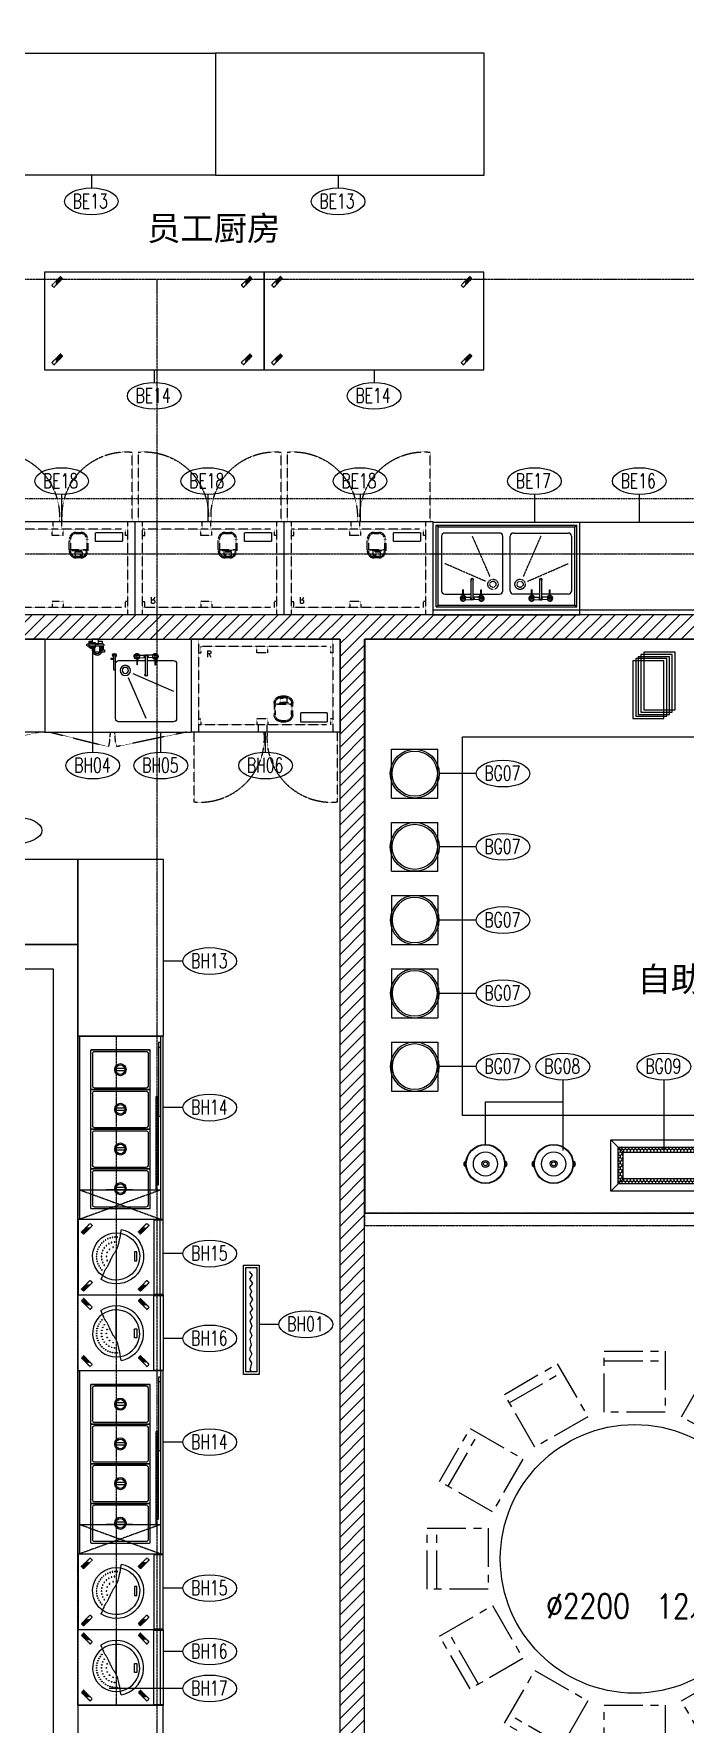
# Model space of a CAD drawing. Extents: x -12047294 to -5625356, y -1456591 to -622873.
# Drawn here: x -6025445 to -6020111, y -733309 to -719465 of the extents above; entities that cross this region are included whole.
import ezdxf

# ---------------------------------------------------------------- set-up
doc = ezdxf.new("R2010")
doc.units = 0
doc.header["$LTSCALE"] = 10
doc.header["$MEASUREMENT"] = 0
for name, pattern in [('__DASH', [0.35, 0.25, -0.1]), ('DASH', [0.35, 0.25, -0.1]), ('DOTE', [2.42, 2, -0.2, 0.02, -0.2]), ('用地红线$0$CENTER', [50.8, 31.75, -6.35, 6.35, -6.35])]:
    doc.linetypes.add(name, pattern=pattern)
for name, color, linetype in [('A-FireH', 6, 'Continuous'), ('A-Fur', 156, 'Continuous'), ('A-WALL', 2, 'Continuous'), ('A-WALLG', 6, 'Continuous'), ('CURTWALL', 4, 'Continuous'), ('DOTE', 9, 'DOTE'), ('EQUIP', 1, 'Continuous'), ('FUR-家俱-活动', 156, 'Continuous'), ('Iteam', 4, 'Continuous'), ('P-TEXT', 102, 'Continuous')]:
    doc.layers.add(name, color=color, linetype=linetype)
doc.styles.add('ARIAL', font='arial.ttf', dxfattribs={"width": 1.1})
doc.styles.add('HZ', font='tjromans.shx', dxfattribs={"width": 0.6, "bigfont": 'tjhztxt.shx'})
doc.styles.add('SHZF-注释', font='romanc.shx', dxfattribs={"width": 0.8, "bigfont": 'shzf-hz.shx'})
doc.styles.get("Standard").update_dxf_attribs({"font": 'tjromans.shx', "width": 0.75, "bigfont": 'tjhztxt.shx'})
pattern_1 = [(45, (0, 53.85), (-53.0330298, 53.0330298), [])]

# ---------------------------------------------------------------- blocks, each defined once
blk = doc.blocks.new('hdgzt')
at = {"layer": 'EQUIP', "color": 8, "linetype": 'DASH', "ltscale": 0.2}
for p, q in [((131, -43), (96, -77)), ((135, -47), (96, -86)), ((139, -51), (96, -94)), ((143, -56), (96, -103)), ((1683, -43), (1648, -77)), ((1687, -47), (1648, -86)), ((1691, -51), (1648, -94)), ((1695, -56), (1648, -103)), ((131, -678), (96, -712)), ((135, -682), (96, -720)), ((139, -686), (96, -729)), ((143, -690), (96, -737)), ((1683, -678), (1648, -712)), ((1687, -682), (1648, -720)), ((1691, -686), (1648, -729)), ((1695, -690), (1648, -737))]:
    blk.add_line(p, q, dxfattribs=at)
at = {"layer": 'EQUIP'}
blk.add_lwpolyline([(0, -800), (1800, -800), (1800, 0), (0, 0)], close=True, dxfattribs=at)
at = {"layer": 'EQUIP', "color": 8, "linetype": 'DASH', "ltscale": 0.2}
for points in [[(132, -37), (61, -108), (79, -125), (149, -54)], [(1684, -37), (1613, -108), (1631, -125), (1701, -54)], [(132, -672), (61, -742), (79, -760), (149, -689)], [(1684, -672), (1613, -742), (1631, -760), (1701, -689)]]:
    blk.add_lwpolyline(points, close=True, dxfattribs=at)
blk = doc.blocks.new('LXX08350954')
at = {"layer": 'EQUIP'}
blk.add_blockref('hdgzt', (-770, 420), dxfattribs=at)
blk = doc.blocks.new('LXX1546368')
at = {"layer": 'EQUIP', "linetype": 'ByBlock'}
for p, q in [((636, 537, 0), (-584, 537, 0)), ((-584, 537, 0), (-584, -223, 0)), ((636, 537, 0), (636, -223, 0)), ((636, -223, 0), (-584, -223, 0))]:
    blk.add_line(p, q, dxfattribs=at)
at = {"layer": 'EQUIP', "color": 8, "linetype": 'DASH', "ltscale": 0.8}
for p, q in [((-524, 537, 0), (-524, -223, 0)), ((524, 477, 0), (-524, 477, 0)), ((-524, 427, 0), (-504, 427, 0)), ((-504, 477, 0), (-504, 427, 0)), ((-45, 427, 0), (-45, 477, 0)), ((45, 427, 0), (-45, 427, 0)), ((45, 427, 0), (45, 477, 0)), ((556, 477, 0), (556, 427, 0)), ((576, 427, 0), (556, 427, 0)), ((576, 537, 0), (576, -223, 0)), ((96, 4, 0), (106, 14, 0)), ((96, 14, 0), (97, -81, 0)), ((248, 4, 0), (96, 4, 0)), ((239, 14, 0), (106, 14, 0)), ((106, -81, 0), (106, 4, 0)), ((144, 51, 0), (144, 22, 0)), ((201, 51, 0), (144, 51, 0)), ((144, 22, 0), (201, 22, 0)), ((191, 71, 0), (153, 70, 0)), ((191, 61, 0), (153, 61, 0)), ((201, 22, 0), (201, 51, 0)), ((248, 4, 0), (239, 14, 0)), ((239, -81, 0), (239, 4, 0)), ((248, -81, 0), (248, 14, 0)), ((-524, -113, 0), (-504, -113, 0)), ((-504, -113, 0), (-504, -163, 0)), ((-45, -113, 0), (-45, -163, 0)), ((45, -113, 0), (-45, -113, 0)), ((45, -113, 0), (45, -163, 0)), ((153, -129, 0), (191, -128, 0)), ((153, -138, 0), (191, -138, 0)), ((556, -113, 0), (556, -163, 0)), ((576, -113, 0), (556, -113, 0)), ((-559, -796, 0), (-559, -223, 0)), ((-45, -163, 0), (-524, -163, 0)), ((524, -163, 0), (-45, -163, 0)), ((-35, -163, 0), (-35, -223, 0)), ((35, -163, 0), (35, -223, 0)), ((611, -223, 0), (611, -796, 0))]:
    blk.add_line(p, q, dxfattribs=at)
at = {"layer": 'EQUIP', "color": 8, "linetype": 'DASH', "ltscale": 0.5, "elevation": 0}
blk.add_lwpolyline([(311, -138), (533, -138), (533, -64), (311, -64)], close=True, dxfattribs=at)
at = {"layer": 'EQUIP', "color": 8, "linetype": 'DASH', "ltscale": 0.8}
for centre, start, end in [((-510, -271, 0), 264.7043, 5.2705), ((563, -271, 0), 174.7295, 275.2957)]:
    blk.add_arc(centre, 526, start, end, dxfattribs=at)
at = {"layer": 'EQUIP', "color": 8, "linetype": 'DASH', "ltscale": 0.8, "extrusion": (0, 0, -1)}
for centre, major_axis, start_param, end_param in [((153, 14, 0), (40.2, 40.2), 3.925446, 5.496242), ((153, 14, 0), (33.5, 33.5), 3.925446, 5.496242), ((191, 14, 0), (-40.2, 40.2), 0.783853, 2.354649), ((191, 14, 0), (33.5, 33.5), -0.786943, 0.783853), ((153, -81, 0), (-40.2, 40.2), 3.925446, 5.496242), ((153, -81, 0), (-33.5, 33.5), 3.925446, 5.496242), ((191, -81, 0), (-40.2, 40.2), 2.354649, 3.925446), ((191, -81, 0), (33.5, 33.5), 0.783853, 2.354649)]:
    blk.add_ellipse(centre, major_axis=major_axis, ratio=1, start_param=start_param, end_param=end_param, dxfattribs=at)
at = {"layer": 'EQUIP', "color": 2}
blk.add_text('R', height=50, dxfattribs=at).set_placement((-460, 392, -9))
blk = doc.blocks.new('LXX15471802')
at = {"layer": 'EQUIP'}
blk.add_blockref('LXX1546368', (19, -116), dxfattribs=at)
blk = doc.blocks.new('A$C3BA8559B')
at = {"layer": 'EQUIP'}
for p, q in [((0, 0), (0, 760)), ((0, 760), (1200, 760)), ((1200, 0), (1200, 760)), ((69, 645), (69, 195)), ((544, 670), (94, 670)), ((569, 195), (569, 645)), ((631, 195), (631, 645)), ((656, 670), (1106, 670)), ((1131, 645), (1131, 195)), ((94, 170), (311, 170)), ((328, 170), (544, 170)), ((872, 170), (656, 170)), ((1106, 170), (889, 170)), ((0, 40), (1200, 40)), ((0, 0), (1200, 0))]:
    blk.add_line(p, q, dxfattribs=at)
at = {"layer": 'EQUIP', "color": 8}
for p, q in [((25, 65), (25, 735)), ((25, 735), (1175, 735)), ((40, 720), (25, 735)), ((40, 80), (40, 720)), ((40, 720), (1160, 720)), ((1160, 720), (1175, 735)), ((1160, 80), (1160, 720)), ((1175, 65), (1175, 735)), ((25, 65), (40, 80)), ((25, 65), (1175, 65)), ((40, 80), (1160, 80)), ((1175, 65), (1160, 80))]:
    blk.add_line(p, q, dxfattribs=at)
at = {"layer": 'EQUIP', "color": 8, "linetype": 'DASH', "ltscale": 0.4}
for p, q in [((319, 645), (464, 312)), ((881, 645), (736, 312)), ((427, 275), (94, 420)), ((773, 275), (1106, 420))]:
    blk.add_line(p, q, dxfattribs=at)
at = {"layer": 'EQUIP', "ltscale": 150}
for p, q in [((311, 135), (311, 287)), ((328, 135), (328, 287)), ((872, 135), (872, 287)), ((889, 135), (889, 287)), ((262, 144), (311, 146)), ((304, 135), (311, 147)), ((328, 147), (335, 135)), ((376, 144), (328, 146)), ((824, 144), (872, 146)), ((872, 147), (865, 135)), ((896, 135), (889, 147)), ((938, 144), (889, 146)), ((262, 126), (311, 124)), ((312, 122), (304, 135)), ((327, 122), (312, 122)), ((335, 135), (327, 122)), ((376, 126), (328, 124)), ((824, 126), (872, 124)), ((865, 135), (873, 122)), ((873, 122), (888, 122)), ((888, 122), (896, 135)), ((938, 126), (889, 124))]:
    blk.add_line(p, q, dxfattribs=at)
at = {"layer": 'EQUIP', "ltscale": 50}
for p, q in [((243, 151), (243, 205)), ((247, 205), (243, 205)), ((247, 199), (243, 199)), ((247, 193), (243, 193)), ((247, 187), (243, 187)), ((247, 151), (247, 205)), ((391, 205), (395, 205)), ((391, 151), (391, 205)), ((391, 199), (395, 199)), ((391, 193), (395, 193)), ((391, 187), (395, 187)), ((395, 151), (395, 205)), ((809, 205), (805, 205)), ((805, 151), (805, 205)), ((809, 199), (805, 199)), ((809, 193), (805, 193)), ((809, 187), (805, 187)), ((809, 151), (809, 205)), ((953, 151), (953, 205)), ((953, 205), (957, 205)), ((953, 199), (957, 199)), ((953, 193), (957, 193)), ((953, 187), (957, 187)), ((957, 151), (957, 205))]:
    blk.add_line(p, q, dxfattribs=at)
at = {"layer": 'EQUIP', "color": 8, "linetype": 'DASH', "ltscale": 0.4}
for centre, radius in [((489, 250), 42), ((711, 250), 42), ((489, 250), 25), ((711, 250), 25)]:
    blk.add_circle(centre, radius, dxfattribs=at)
at = {"layer": 'EQUIP', "ltscale": 50}
for centre, radius in [((245, 135), 9), ((245, 135), 8), ((393, 135), 9), ((393, 135), 8), ((807, 135), 9), ((807, 135), 8), ((955, 135), 9), ((955, 135), 8)]:
    blk.add_circle(centre, radius, dxfattribs=at)
at = {"layer": 'EQUIP'}
for centre, start, end in [((94, 645), 90, 180), ((544, 645), 0, 90), ((656, 645), 90, 180), ((1106, 645), 0, 90), ((94, 195), 180, 270), ((544, 195), 270, 0), ((656, 195), 180, 270), ((1106, 195), 270, 0)]:
    blk.add_arc(centre, 25, start, end, dxfattribs=at)
at = {"layer": 'EQUIP', "ltscale": 150}
for centre, radius, start, end in [((319, 287), 11, 320.5994, 219.4006), ((319, 287), 10, 328.2117, 211.7883), ((319, 287), 8.5, 0, 180), ((881, 287), 11, 320.5994, 219.4006), ((881, 287), 10, 328.2117, 211.7883), ((881, 287), 8.5, 0, 180), ((319, 135), 10, 148.2117, 31.7883), ((881, 135), 10, 148.2117, 31.7883), ((319, 135), 8.5, 180, 0), ((881, 135), 8.5, 180, 0)]:
    blk.add_arc(centre, radius, start, end, dxfattribs=at)
at = {"layer": 'EQUIP', "ltscale": 10}
for centre, start, end in [((245, 135), 94.7802, 338.2741), ((245, 135), 21.7259, 85.2198), ((393, 135), 201.7259, 85.2198), ((393, 135), 94.7802, 158.2741), ((807, 135), 94.7802, 338.2741), ((807, 135), 21.7259, 85.2198), ((955, 135), 201.7259, 85.2198), ((955, 135), 94.7802, 158.2741)]:
    blk.add_arc(centre, 24, start, end, dxfattribs=at)
at = {"layer": 'EQUIP', "ltscale": 50}
for centre, radius, start, end in [((245, 135), 19, 96.0423, 83.9577), ((245, 135), 16, 82.8192, 97.1808), ((393, 135), 19, 96.0423, 83.9577), ((393, 135), 16, 82.8192, 97.1808), ((807, 135), 19, 96.0423, 83.9577), ((807, 135), 16, 82.8192, 97.1808), ((955, 135), 19, 96.0423, 83.9577), ((955, 135), 16, 82.8192, 97.1808)]:
    blk.add_arc(centre, radius, start, end, dxfattribs=at)
blk = doc.blocks.new('nfc')
at = {"layer": 'EQUIP'}
for p, q in [((0, 0), (0, -620)), ((0, 0), (620, 0)), ((620, 0), (620, -620)), ((0, -620), (0, -695)), ((0, -620), (620, -620)), ((615, -670), (5, -670)), ((620, -620), (620, -695)), ((620, -695), (0, -695))]:
    blk.add_line(p, q, dxfattribs=at)
at = {"layer": 'EQUIP', "color": 8, "linetype": 'DASH', "ltscale": 0.2}
for p, q in [((103, -32), (69, -66)), ((107, -36), (69, -75)), ((112, -41), (69, -83)), ((116, -45), (69, -92)), ((571, -32), (537, -66)), ((575, -36), (537, -75)), ((579, -41), (537, -83)), ((584, -45), (537, -92)), ((103, -498), (69, -532)), ((107, -502), (69, -540)), ((112, -506), (69, -549)), ((116, -510), (69, -557)), ((571, -498), (537, -532)), ((575, -502), (537, -540)), ((579, -506), (537, -549)), ((584, -510), (537, -557))]:
    blk.add_line(p, q, dxfattribs=at)
at = {"layer": 'EQUIP', "color": 8}
for p, q in [((251, -311), (530, -311)), ((256, -309), (530, -309)), ((280, -309), (280, -311)), ((305, -309), (305, -311)), ((330, -309), (330, -311)), ((355, -309), (355, -311)), ((380, -309), (380, -311)), ((405, -309), (405, -311)), ((430, -309), (430, -311)), ((455, -309), (455, -311)), ((480, -309), (480, -311)), ((505, -309), (505, -311)), ((530, -309), (530, -311)), ((3, -620), (3, -695)), ((5, -620), (5, -695)), ((615, -620), (615, -695)), ((617, -620), (617, -695))]:
    blk.add_line(p, q, dxfattribs=at)
at = {"layer": 'EQUIP', "color": 8, "linetype": 'DASH', "ltscale": 0.2}
for points in [[(104, -26), (34, -97), (51, -115), (122, -44)], [(572, -26), (501, -97), (519, -115), (590, -44)], [(104, -492), (34, -562), (51, -580), (122, -509)], [(572, -492), (501, -562), (519, -580), (590, -509)]]:
    blk.add_lwpolyline(points, close=True, dxfattribs=at)
at = {"layer": 'EQUIP', "color": 8}
blk.add_lwpolyline([(84, -351), (110, -347), (132, -343), (152, -339), (170, -336), (185, -332), (198, -329), (209, -326), (219, -323), (228, -320), (235, -318), (241, -316), (247, -313), (252, -311), (257, -308), (261, -306), (266, -303), (270, -300), (275, -297), (279, -294), (284, -290), (289, -287), (294, -284), (300, -280), (305, -277), (311, -274), (317, -271), (324, -268), (330, -265), (337, -262), (343, -260), (350, -257), (356, -254), (362, -251), (369, -248), (375, -245), (380, -242), (386, -239), (391, -237), (395, -234), (399, -231), (403, -229), (406, -226), (409, -224), (412, -222), (415, -220), (418, -218), (422, -216), (425, -214), (430, -212), (435, -210), (441, -208), (448, -205), (456, -202), (466, -197), (478, -192), (492, -184)], dxfattribs=at)
blk.add_lwpolyline([(268, -480), (268, -460), (342, -460), (342, -480)], close=True, dxfattribs=at)
for centre in [(153, -261), (160, -242), (170, -224), (182, -208), (191, -273), (195, -193), (201, -250), (211, -181), (216, -230), (228, -170), (234, -213), (246, -256), (246, -161), (256, -200), (265, -155), (272, -237), (280, -193), (285, -151), (305, -150), (305, -190), (305, -230), (325, -151), (330, -193), (338, -237), (345, -155), (354, -200), (364, -161), (376, -213), (382, -170), (399, -181), (415, -193), (145, -300), (145, -320), (148, -280), (186, -297), (229, -285)]:
    blk.add_circle(centre, 2.56, dxfattribs=at)
for radius, start, end in [(193, 35.5663, 190.0051), (225, 190.5263, 33.9056), (193, 190.0051, 35.5663)]:
    blk.add_arc((305, -310), radius, start, end, dxfattribs=at)
blk = doc.blocks.new('LXX10422774')
at = {"layer": 'EQUIP'}
blk.add_blockref('nfc', (-330, 311.25), dxfattribs=at)
blk = doc.blocks.new('A$C2CD672AE')
at = {"layer": 'EQUIP'}
for p, q in [((1500, 700), (0, 700)), ((0, 0), (0, 700)), ((1500, 0), (1500, 700)), ((113, 110), (113, 589)), ((113, 589), (113, 110)), ((433, 594), (118, 594)), ((438, 110), (438, 589)), ((438, 589), (438, 110)), ((758, 594), (443, 594)), ((763, 110), (763, 589)), ((763, 589), (763, 110)), ((1083, 594), (768, 594)), ((1088, 110), (1088, 589)), ((1088, 589), (1088, 110)), ((1408, 594), (1093, 594)), ((1413, 110), (1413, 589)), ((118, 106), (433, 106)), ((443, 106), (758, 106)), ((768, 106), (1083, 106)), ((1093, 106), (1408, 106)), ((1500, 0), (0, 0))]:
    blk.add_line(p, q, dxfattribs=at)
at = {"layer": 'EQUIP', "color": 8, "linetype": 'DASH', "ltscale": 0.5}
for p, q in [((1500, 681), (0, 681)), ((53, 680), (53, 663)), ((53, 663), (655, 663)), ((655, 680), (93, 680)), ((93, 680), (93, 663)), ((495, 643), (495, 659)), ((495, 659), (1220, 659)), ((1260, 643), (495, 643)), ((655, 663), (655, 680)), ((1220, 659), (1220, 643)), ((1260, 659), (1260, 643)), ((1500, 18), (0, 18))]:
    blk.add_line(p, q, dxfattribs=at)
at = {"layer": 'EQUIP', "color": 8}
for p, q in [((128, 562), (128, 138)), ((403, 580), (148, 580)), ((423, 138), (423, 562)), ((453, 562), (453, 138)), ((728, 580), (473, 580)), ((748, 138), (748, 562)), ((778, 562), (778, 138)), ((1053, 580), (798, 580)), ((1073, 138), (1073, 562)), ((1103, 562), (1103, 138)), ((1378, 580), (1123, 580)), ((1398, 138), (1398, 562)), ((265, 385), (265, 314)), ((285, 385), (285, 314)), ((590, 385), (590, 314)), ((610, 385), (610, 314)), ((915, 385), (915, 314)), ((935, 385), (935, 314)), ((1240, 385), (1240, 314)), ((1260, 385), (1260, 314)), ((148, 120), (403, 120)), ((473, 120), (728, 120)), ((798, 120), (1053, 120)), ((1123, 120), (1378, 120))]:
    blk.add_line(p, q, dxfattribs=at)
at = {"layer": 'EQUIP', "color": 8, "linetype": 'DASH', "ltscale": 0.3}
for p, q in [((1260, 18), (1260, 681)), ((1260, 681), (1500, 18)), ((1260, 18), (1500, 681)), ((1260, 449), (1260, 232))]:
    blk.add_line(p, q, dxfattribs=at)
at = {"layer": 'EQUIP'}
for centre, major_axis, start_param, end_param in [((118, 589), (5, 0), 1.570796, 3.141593), ((433, 589), (-5, 0), 3.141593, 4.712389), ((443, 589), (5, 0), 1.570796, 3.141593), ((758, 589), (-5, 0), 3.141593, 4.712389), ((768, 589), (5, 0), 1.570796, 3.141593), ((1083, 589), (-5, 0), 3.141593, 4.712389), ((1093, 589), (5, 0), 1.570796, 3.141593), ((1408, 589), (-5, 0), 3.141593, 4.712389), ((118, 110), (-5, 0), 0, 1.570796), ((433, 110), (5, 0), 4.712389, 6.283185), ((443, 110), (-5, 0), 0, 1.570796), ((758, 110), (5, 0), 4.712389, 6.283185), ((768, 110), (-5, 0), 0, 1.570796), ((1083, 110), (5, 0), 4.712389, 6.283185), ((1093, 110), (-5, 0), 0, 1.570796), ((1408, 110), (5, 0), 4.712389, 6.283185)]:
    blk.add_ellipse(centre, major_axis=major_axis, ratio=0.921053, start_param=start_param, end_param=end_param, dxfattribs=at)
at = {"layer": 'EQUIP', "color": 8}
for centre, major_axis, start_param, end_param in [((148, 562), (20, 0), 1.570796, 3.141593), ((403, 562), (-20, 0), 3.141593, 4.712389), ((473, 562), (20, 0), 1.570796, 3.141593), ((728, 562), (-20, 0), 3.141593, 4.712389), ((798, 562), (20, 0), 1.570796, 3.141593), ((1053, 562), (-20, 0), 3.141593, 4.712389), ((1123, 562), (20, 0), 1.570796, 3.141593), ((1378, 562), (-20, 0), 3.141593, 4.712389), ((275, 350), (-50, 0), 4.712389, 10.995574), ((275, 350), (40, 0), 3.141593, 9.424778), ((600, 350), (-50, 0), 4.712389, 10.995574), ((600, 350), (40, 0), 3.141593, 9.424778), ((925, 350), (-50, 0), 4.712389, 10.995574), ((925, 350), (40, 0), 3.141593, 9.424778), ((1250, 350), (-50, 0), 4.712389, 10.995574), ((1250, 350), (40, 0), 3.141593, 9.424778), ((148, 138), (-20, 0), 0, 1.570796), ((403, 138), (20, 0), 4.712389, 6.283185), ((473, 138), (-20, 0), 0, 1.570796), ((728, 138), (20, 0), 4.712389, 6.283185), ((798, 138), (-20, 0), 0, 1.570796), ((1053, 138), (20, 0), 4.712389, 6.283185), ((1123, 138), (-20, 0), 0, 1.570796), ((1378, 138), (20, 0), 4.712389, 6.283185)]:
    blk.add_ellipse(centre, major_axis=major_axis, ratio=0.921053, start_param=start_param, end_param=end_param, dxfattribs=at)
blk = doc.blocks.new('xptg1200')
at = {"layer": 'EQUIP'}
for p, q in [((1200, 0), (0, 0)), ((0, 0), (0, -760)), ((1200, 0), (1200, -760)), ((120, -200), (120, -650)), ((362, -175), (145, -175)), ((595, -175), (378, -175)), ((620, -650), (620, -200)), ((145, -675), (595, -675)), ((1200, -760), (0, -760))]:
    blk.add_line(p, q, dxfattribs=at)
at = {"layer": 'EQUIP', "ltscale": 150}
for p, q in [((313, -131), (361, -129)), ((362, -127), (354, -140)), ((378, -127), (362, -127)), ((386, -140), (378, -127)), ((427, -131), (379, -129)), ((313, -149), (361, -151)), ((354, -140), (362, -152)), ((362, -140), (362, -292)), ((378, -140), (378, -292)), ((378, -152), (386, -140)), ((427, -149), (379, -151))]:
    blk.add_line(p, q, dxfattribs=at)
at = {"layer": 'EQUIP', "ltscale": 50}
for p, q in [((294, -156), (294, -210)), ((298, -192), (294, -192)), ((298, -198), (294, -198)), ((298, -204), (294, -204)), ((298, -210), (294, -210)), ((298, -156), (298, -210)), ((442, -156), (442, -210)), ((442, -192), (446, -192)), ((442, -198), (446, -198)), ((442, -204), (446, -204)), ((442, -210), (446, -210)), ((446, -156), (446, -210))]:
    blk.add_line(p, q, dxfattribs=at)
at = {"layer": 'EQUIP', "color": 8}
for p, q in [((478, -280), (145, -425)), ((370, -650), (515, -317))]:
    blk.add_line(p, q, dxfattribs=at)
at = {"layer": 'EQUIP', "color": 8, "linetype": 'DASH', "ltscale": 0.4}
for p, q in [((40, -760), (612, -880)), ((1160, -760), (678, -880))]:
    blk.add_line(p, q, dxfattribs=at)
at = {"layer": 'EQUIP', "ltscale": 50}
for centre, radius in [((296, -140), 9), ((296, -140), 8), ((444, -140), 9), ((444, -140), 8)]:
    blk.add_circle(centre, radius, dxfattribs=at)
at = {"layer": 'EQUIP', "color": 8}
for radius in [42, 25]:
    blk.add_circle((540, -255), radius, dxfattribs=at)
at = {"layer": 'EQUIP', "ltscale": 10}
for centre, start, end in [((296, -140), 21.7259, 265.2198), ((444, -140), 274.7802, 158.2741), ((296, -140), 274.7802, 338.2741), ((444, -140), 201.7259, 265.2198)]:
    blk.add_arc(centre, 24, start, end, dxfattribs=at)
at = {"layer": 'EQUIP', "ltscale": 50}
for centre, radius, start, end in [((296, -140), 19, 276.0423, 263.9577), ((444, -140), 19, 276.0423, 263.9577), ((296, -140), 16, 262.8192, 277.1808), ((444, -140), 16, 262.8192, 277.1808)]:
    blk.add_arc(centre, radius, start, end, dxfattribs=at)
at = {"layer": 'EQUIP', "ltscale": 150}
for centre, radius, start, end in [((370, -140), 10, 328.2117, 211.7883), ((370, -140), 8.5, 0, 180), ((370, -292), 11, 140.5994, 39.4006), ((370, -292), 10, 148.2117, 31.7883), ((370, -292), 8.5, 180, 0)]:
    blk.add_arc(centre, radius, start, end, dxfattribs=at)
at = {"layer": 'EQUIP'}
for centre, start, end in [((145, -200), 90, 180), ((595, -200), 0, 90), ((145, -650), 180, 270), ((595, -650), 270, 0)]:
    blk.add_arc(centre, 25, start, end, dxfattribs=at)
at = {"layer": 'EQUIP', "color": 8, "linetype": 'DASH', "ltscale": 0.4}
for centre, start, end in [((85, -760), 347.207, 0), ((1205, -760), 180, 192.793)]:
    blk.add_arc(centre, 540, start, end, dxfattribs=at)
blk = doc.blocks.new('LXX09005398')
at = {"layer": 'EQUIP'}
blk.add_blockref('xptg1200', (-620, 425), dxfattribs=at)
blk = doc.blocks.new('A$C152B6D22')
at = {"layer": 'EQUIP'}
for p, q in [((8, 131), (8, 249)), ((23, 132), (23, 247)), ((43, 163), (23, 163)), ((23, 158), (43, 158)), ((43, 158), (43, 163))]:
    blk.add_line(p, q, dxfattribs=at)
at = {"layer": 'EQUIP', "ltscale": 2}
for points in [[(126, 87), (96, 87), (96, 107), (126, 107)], [(222, 27), (172, 27), (172, 67), (222, 67)], [(212, 67), (182, 67), (182, 77), (212, 77)]]:
    blk.add_lwpolyline(points, close=True, dxfattribs=at)
for points in [[(226, 57), (232, 57, -0.414214), (242, 47), (242, 47, -0.414214), (232, 37), (112, 37, -0.414214), (102, 47), (102, 47, -0.414214), (112, 57), (226, 57)], [(136, 57), (136, 92, -0.414214), (151, 107), (161, 107, -0.414214), (176, 92), (176, 57)]]:
    blk.add_lwpolyline(points, format="xyb", dxfattribs=at)
for points in [[(116, 87), (116, 57), (106, 57), (106, 87)], [(146, 17), (116, 17), (116, 37), (222, 37), (222, 17), (196, 17)], [(172, 40), (146, 40), (146, 0), (196, 0), (196, 27)]]:
    blk.add_lwpolyline(points, dxfattribs=at)
at = {"layer": 'EQUIP', "extrusion": (0, 1e-16, -1)}
for centre, radius, start, end in [((-15, 131), 15.5, 116.9314, 60.2157), ((-15, 246), 7.53, 22.6183, 171.5245), ((-15, 131), 7.23, 173.2982, 2.4483)]:
    blk.add_arc(centre, radius, start, end, dxfattribs=at)
at = {"layer": 'EQUIP', "ltscale": 2}
for radius, start, end in [(42, 314.4153, 225.5847), (30, 311.8103, 228.1897)]:
    blk.add_arc((156, 87), radius, start, end, dxfattribs=at)
blk = doc.blocks.new('ymgzg1200')
at = {"layer": 'EQUIP'}
for p, q in [((0, 0), (1200, 0)), ((0, 0), (0, -760)), ((1200, 0), (1200, -760)), ((0, -760), (1200, -760))]:
    blk.add_line(p, q, dxfattribs=at)
at = {"layer": 'EQUIP', "color": 8, "linetype": 'DASH', "ltscale": 0.4}
for p, q in [((40, -760), (584, -879)), ((1160, -760), (616, -879))]:
    blk.add_line(p, q, dxfattribs=at)
for centre, start, end in [((140, -760), 345, 0), ((1060, -760), 180, 195)]:
    blk.add_arc(centre, 460, start, end, dxfattribs=at)
blk = doc.blocks.new('LXX08363746')
at = {"layer": 'EQUIP'}
blk.add_blockref('ymgzg1200', (-560, 359), dxfattribs=at)
blk = doc.blocks.new('cwxsjd')
at = {"layer": 'EQUIP'}
for p, q in [((0, 0), (895, 0)), ((0, -130), (0, 0)), ((895, 0), (895, -130)), ((895, -130), (0, -130)), ((20, -20), (875, -20)), ((20, -110), (20, -20)), ((875, -110), (20, -110)), ((875, -20), (875, -110))]:
    blk.add_line(p, q, dxfattribs=at)
at = {"layer": 'EQUIP', "color": 8}
for p, q in [((52, -83), (81, -58)), ((81, -58), (114, -80)), ((114, -80), (151, -55)), ((151, -55), (179, -80)), ((179, -80), (216, -63)), ((216, -63), (247, -77)), ((247, -77), (281, -55)), ((281, -55), (320, -77)), ((320, -77), (357, -55)), ((357, -55), (388, -77)), ((388, -77), (425, -58)), ((425, -58), (456, -77)), ((456, -77), (498, -61)), ((498, -61), (538, -77)), ((538, -77), (577, -61)), ((577, -61), (608, -77)), ((608, -77), (653, -66)), ((653, -66), (690, -80)), ((690, -80), (727, -61)), ((727, -61), (769, -83)), ((769, -83), (800, -63)), ((800, -63), (859, -77)), ((859, -77), (865, -66))]:
    blk.add_line(p, q, dxfattribs=at)
blk = doc.blocks.new('LXX10231118')
at = {"layer": 'EQUIP'}
blk.add_blockref('cwxsjd', (-440, 68), dxfattribs=at)
blk = doc.blocks.new('dcr')
at = {"layer": 'EQUIP'}
for p, q in [((0, 0), (400, 0)), ((0, 0), (0, -380)), ((400, 0), (400, -380)), ((0, -380), (400, -380))]:
    blk.add_line(p, q, dxfattribs=at)
blk.add_circle((200, -190), 200, dxfattribs=at)
at = {"layer": 'EQUIP', "color": 8}
blk.add_circle((200, -190), 185, dxfattribs=at)
blk = doc.blocks.new('LXX10161111')
at = {"layer": 'EQUIP'}
blk.add_blockref('dcr', (-199, 157), dxfattribs=at)
blk = doc.blocks.new('tyu57544')
at = {"layer": 'EQUIP'}
for radius in [250, 245, 155, 45, 25]:
    blk.add_circle((0, 0), radius, dxfattribs=at)
for centre, radius, start, end in [((0, 241), 36.9, 9.4094, 170.5906), ((0, 241), 26.9, 15.866, 164.134), ((0, -241), 36.9, 189.4094, 350.5906), ((0, -241), 26.9, 195.866, 344.134)]:
    blk.add_arc(centre, radius, start, end, dxfattribs=at)
blk = doc.blocks.new('LXX11143249')
at = {"layer": 'EQUIP'}
h = blk.add_hatch(dxfattribs=at)
h.set_pattern_fill('HONEY', color=8, scale=5, angle=128, style=0)
h.set_pattern_definition([(270, (604603.258, 477186.95), (-13.74815, -23.8125), [15.875, -31.75]), (150, (604603.258, 477186.95), (-13.74815493, 23.81249715), [15.875, -31.75]), (210, (604603.258, 477186.95), (-27.49630493, -2.85e-06), [-31.75, 15.875])])
h.paths.add_polyline_path([(-408, -134), (392, -134), (392, 166), (-408, 166)])
h.paths.add_polyline_path([(-368, -94), (-368, 126), (352, 126), (352, -94)], flags=16)
at = {"layer": 'EQUIP', "color": 8}
for p, q in [((-368, 126, 2012), (-468, 226, 2012)), ((352, 126, 2012), (452, 226, 2012)), ((-368, -94, 2012), (-468, -194, 2012)), ((352, -94, 2012), (452, -194, 2012))]:
    blk.add_line(p, q, dxfattribs=at)
at = {"layer": 'EQUIP', "color": 8, "elevation": 2012}
blk.add_lwpolyline([(-468, 226), (452, 226), (452, -194), (-468, -194)], close=True, dxfattribs=at)
at = {"layer": 'EQUIP', "elevation": 2012}
for points in [[(-408, 166), (392, 166), (392, -134), (-408, -134)], [(-368, 126), (352, 126), (352, -94), (-368, -94)]]:
    blk.add_lwpolyline(points, close=True, dxfattribs=at)
blk = doc.blocks.new('*U199')
at = {"linetype": '用地红线$0$CENTER'}
blk.add_line((-250, 170), (250, 170), dxfattribs=at)
blk.add_lwpolyline([(-250, 250), (250, 250), (250, -250), (-250, -250)], close=True, dxfattribs=at)
blk = doc.blocks.new('*U200')
at = {"layer": 'FUR-家俱-活动', "color": 0, "linetype": 'ByBlock', "lineweight": -2}
for p, rotation in [((74410991, -4280966), 30), ((74412441, -4280966), 330.0000000000001), ((74410460, -4281496), 59.99999999999999), ((74412972, -4281496), 300.0000000000001), ((74410266, -4282221), 90), ((74413166, -4282221), 270), ((74410460, -4282946), 120), ((74412972, -4282946), 240), ((74410991, -4283477), 150), ((74412441, -4283477), 210), ((74411716, -4283671), 180)]:
    blk.add_blockref('*U199', p, dxfattribs=dict(at, rotation=rotation))
blk.add_blockref('*U199', (74411716, -4280771), dxfattribs=at)
blk = doc.blocks.new('ASDre#$#%%%%%%%%%%$#$$454')
at = {"layer": 'FUR-家俱-活动'}
blk.add_lwpolyline([(-6016636, -1409123), (-6021936, -1409123), (-6021936, -1406023), (-6019836, -1406023), (-6019836, -1405223), (-6022736, -1405223), (-6022736, -1409923), (-6016636, -1409923)], close=True, dxfattribs=at)
blk.add_circle((-6020525, -1412755), 1100, dxfattribs=at)
blk.add_blockref('*U200', (-80432241, 2869467), dxfattribs=at)
at = {"color": 4, "linetype": 'Continuous', "style": 'HZ', "width": 0.8}
for s, p in [('%%C2200', (-6021250, -1413241)), ('12人', (-6020349, -1413244))]:
    blk.add_text(s, height=200, dxfattribs=at).set_placement(p)

msp = doc.modelspace()

# ---------------------------------------------------------------- hatches: boundary and pattern name
at = {"layer": 'A-FireH'}
h = msp.add_hatch(dxfattribs=at)
h.set_pattern_fill('普通砖', color=256, scale=30, style=0)
h.set_pattern_definition(pattern_1)
h.paths.add_polyline_path([(-6022736.1, -724223.4), (-6028016.1, -724223.4), (-6028016.1, -724423.4), (-6022936.1, -724423.4), (-6022802.8, -724356.8)])
h = msp.add_hatch(dxfattribs=at)
h.set_pattern_fill('普通砖', color=256, scale=30, style=0)
h.set_pattern_definition(pattern_1)
h.paths.add_polyline_path([(-6022736.1, -724423.4), (-6019736.1, -724423.4), (-6019736.1, -724223.4), (-6022736.1, -724223.4), (-6022802.8, -724356.8)])
h = msp.add_hatch(dxfattribs=at)
h.set_pattern_fill('普通砖', color=256, scale=30, style=0)
h.set_pattern_definition(pattern_1)
h.paths.add_polyline_path([(-6022936.1, -733973.4), (-6022736.1, -734173.4), (-6022736.1, -724423.4), (-6022802.8, -724356.8), (-6022936.1, -724423.4)])

# ---------------------------------------------------------------- linework, layer by layer
at = {"color": 251}
for points in [[(-6020541.1, -725072.6), (-6020285.1, -725072.6), (-6020285.1, -724600.2), (-6020541.1, -724600.2)], [(-6020516.5, -725054.5), (-6020260.6, -725054.5), (-6020260.6, -724582.1), (-6020516.5, -724582.1)], [(-6020495.8, -725040.1), (-6020239.9, -725040.1), (-6020239.9, -724567.8), (-6020495.8, -724567.8)], [(-6020473.4, -725020.4), (-6020217.4, -725020.4), (-6020217.4, -724548), (-6020473.4, -724548)], [(-6020449.1, -725001.5), (-6020193.2, -725001.5), (-6020193.2, -724529.2), (-6020449.1, -724529.2)]]:
    msp.add_lwpolyline(points, close=True, dxfattribs=at)
at = {"layer": 'A-WALL'}
for p, q in [((-6022736.1, -724223.4), (-6028016.1, -724223.4)), ((-6019736.1, -724223.4), (-6022736.1, -724223.4)), ((-6028016.1, -724423.4), (-6022936.1, -724423.4)), ((-6022936.1, -733973.4), (-6022936.1, -724423.4)), ((-6022736.1, -724423.4), (-6019736.1, -724423.4)), ((-6022736.1, -734173.4), (-6022736.1, -724423.4))]:
    msp.add_line(p, q, dxfattribs=at)
at = {"layer": 'A-WALLG', "linetype": 'DASH'}
for p, q in [((-6016436.1, -729123.4), (-6022736.1, -729123.4)), ((-6022736.1, -729123.4), (-6022736.1, -729223.4)), ((-6022736.1, -729223.4), (-6016436.1, -729223.4))]:
    msp.add_line(p, q, dxfattribs=at)
at = {"layer": 'CURTWALL'}
for points in [[(-6037936.1, -726923.4), (-6025086.1, -726923.4), (-6025086.1, -733973.4)], [(-6037936.1, -727123.4), (-6025286.1, -727123.4), (-6025286.1, -733973.4)]]:
    msp.add_lwpolyline(points, dxfattribs=at)
at = {"layer": 'DOTE', "linetype": 'DOTE'}
msp.add_line((-6089538.8, -721473.4), (-5988539.2, -721473.4), dxfattribs=at)
at = {"layer": 'DOTE'}
for p, q in [((-6024436.1, -756373.6), (-6024436.1, -721473.4)), ((-6089538.8, -723723.4), (-5988539.2, -723723.4))]:
    msp.add_line(p, q, dxfattribs=at)
at = {"layer": 'DOTE', "color": 250, "linetype": 'DASH', "ltscale": 5}
msp.add_lwpolyline([(-6056536.1, -673373.4), (-6006536.1, -673373.4), (-6006536.1, -723273.4), (-6056536.1, -723273.4)], close=True, dxfattribs=at)
at = {"layer": 'EQUIP'}
msp.add_line((-6020974.5, -724183.4), (-6019736.1, -724183.4), dxfattribs=at)
for points in [[(-6023958, -720623.4), (-6026158, -720623.4), (-6026158, -719623.4), (-6023958, -719623.4)], [(-6023958, -720623.4), (-6021758, -720623.4), (-6021758, -719623.4), (-6023958, -719623.4)], [(-6020974.5, -723463.4), (-6019736.1, -723463.4), (-6019736.1, -724223.4), (-6020974.5, -724223.4)], [(-6026286.1, -726223.6), (-6025086.1, -726223.6), (-6025086.1, -726923.4), (-6026286.1, -726923.4)], [(-6025086.1, -726223.6), (-6024386.3, -726223.6), (-6024386.3, -727673.4), (-6025086.1, -727673.4)], [(-6024386.3, -733153.4), (-6025086.1, -733153.4), (-6025086.1, -733973.4), (-6024386.3, -733973.4)]]:
    msp.add_lwpolyline(points, close=True, dxfattribs=at)
at = {"layer": 'EQUIP', "color": 3, "linetype": '__DASH'}
msp.add_lwpolyline([(-6025086.1, -727673.4), (-6024771.3, -727673.4), (-6024771.3, -733153.4), (-6025086.1, -733153.4)], close=True, dxfattribs=at)
at = {"layer": 'Iteam'}
for p, q in [((-6024974.4, -720623.4), (-6024974.4, -720727.4)), ((-6022954, -720623.4), (-6022954, -720727.4)), ((-6024459.2, -722215.8), (-6024459.2, -722319.8)), ((-6022659.2, -722215.8), (-6022659.2, -722319.8)), ((-6025217.4, -723238.1, 0), (-6025217.4, -723463.4)), ((-6024020.3, -723238.1, 0), (-6024020.3, -723463.4)), ((-6022774.2, -723238.1, 0), (-6022774.2, -723463.4)), ((-6021345.8, -723238.1, 0), (-6021345.8, -723463.4)), ((-6020487, -723238.1, 0), (-6020487, -723463.4)), ((-6024962.4, -725347.7, 0), (-6024962.4, -724512.5, 0)), ((-6024405.5, -725347.7, 0), (-6024405.5, -725183.4, 0)), ((-6023547.6, -725347.7, 0), (-6023547.6, -725183.4, 0)), ((-6021823.1, -725523.4), (-6022126.1, -725523.4)), ((-6021823.1, -726123.4), (-6022126.1, -726123.4)), ((-6021823.1, -726723.4), (-6022126.1, -726723.4)), ((-6024224.8, -727059.1, 0), (-6024386.3, -727059.1)), ((-6021823.1, -727323.4), (-6022126.2, -727323.4)), ((-6021823.1, -727923.4), (-6022126.1, -727923.4)), ((-6021113.2, -728033.4), (-6021113.2, -728610.5)), ((-6020284.9, -728033.4), (-6020284.9, -728610.5)), ((-6024224.8, -728259.2, 0), (-6024386.3, -728259.2)), ((-6021746.8, -728563.7, 0), (-6021746.8, -728213.2, 0)), ((-6021746.8, -728213.2, 0), (-6021113.2, -728213.2)), ((-6024224.8, -729455, 0), (-6024386.3, -729455)), ((-6023437.6, -730034.4, 0), (-6023599.1, -730034.4)), ((-6024224.8, -730150.1, 0), (-6024386.3, -730150.1)), ((-6024224.8, -730999.2, 0), (-6024386.3, -730999.2)), ((-6024224.8, -732195, 0), (-6024386.3, -732195)), ((-6024224.8, -732713.7, 0), (-6024386.3, -732713.7)), ((-6024224.8, -733016.4, 0), (-6024829.3, -733016.4))]:
    msp.add_line(p, q, dxfattribs=at)
for centre in [(-6024974.4, -720837.4), (-6022954, -720837.4), (-6024459.2, -722429.8), (-6022659.2, -722429.8), (-6025217.4, -723128.1, 0), (-6024020.3, -723128.1, 0), (-6022774.2, -723128.1, 0), (-6021345.8, -723128.1, 0), (-6020487, -723128.1, 0), (-6024962.4, -725457.7, 0), (-6024405.5, -725457.7, 0), (-6023547.6, -725457.7, 0), (-6021603.1, -725523.4), (-6025599.1, -725989.2, 0), (-6021603.1, -726123.4), (-6021603.1, -726723.4), (-6024004.8, -727059.1, 0), (-6021603.1, -727323.4), (-6021603.1, -727923.4), (-6021113.2, -727923.4), (-6020284.9, -727923.4), (-6024004.8, -728259.2, 0), (-6024004.8, -729455, 0), (-6023217.6, -730034.4, 0), (-6024004.8, -730150.1, 0), (-6024004.8, -730999.2, 0), (-6024004.8, -732195, 0), (-6024004.8, -732713.7, 0), (-6024004.8, -733016.4, 0)]:
    msp.add_ellipse(centre, major_axis=(220, 0), ratio=0.5, dxfattribs=at)

# ---------------------------------------------------------------- block references
msp.add_blockref('A$C3BA8559B', (-6022174.5, -724223.4))
at = {"layer": 'A-Fur'}
msp.add_blockref('ASDre#$#%%%%%%%%%%$#$$454', (0, 680800), dxfattribs=at)
at = {"layer": 'EQUIP'}
for name, p in [('LXX08350954', (-6024589.2, -721835.8)), ('LXX08350954', (-6022789.2, -721835.8)), ('LXX15471802', (-6023592, -724844.9, 0)), ('LXX11143249', (-6020252, -728749.1, -2012))]:
    msp.add_blockref(name, p, dxfattribs=at)
at = {"layer": 'EQUIP', "xscale": -1}
for name, p, rotation in [('LXX15471802', (-6025270.4, -723802, 0), 180), ('LXX15471802', (-6024050.4, -723802, 0), 180), ('LXX15471802', (-6022830.4, -723802, 0), 180), ('LXX10161111', (-6022358.9, -726722.2), 90), ('LXX10161111', (-6022358.9, -727322.2), 90), ('LXX10161111', (-6022358.9, -727922.2), 90), ('LXX10422774', (-6024770.1, -729503.4), 90), ('LXX10422774', (-6024770.1, -732243.4), 90)]:
    msp.add_blockref(name, p, dxfattribs=dict(at, rotation=rotation))
for name, p in [('LXX08363746', (-6025916.1, -724782.5)), ('LXX09005398', (-6024776.1, -724848.4))]:
    msp.add_blockref(name, p, dxfattribs=at)
at = {"layer": 'EQUIP'}
for name, p, rotation in [('A$C152B6D22', (-6024770.4, -724423.4), 180), ('LXX10161111', (-6022358.9, -725524.6), 90), ('LXX10161111', (-6022358.9, -726124.6), 90), ('A$C2CD672AE', (-6025086.1, -727673.4), 270), ('LXX10231118', (-6023666.7, -729989.5), 270), ('LXX10422774', (-6024770.1, -730083.4), 89.99999999999999), ('A$C2CD672AE', (-6025086.1, -730413.4), 270), ('LXX10422774', (-6024770.1, -732823.4), 89.99999999999999)]:
    msp.add_blockref(name, p, dxfattribs=dict(at, rotation=rotation))
at = {"layer": 'EQUIP', "xscale": 0.6400000001303852, "yscale": 0.6400000001303852, "zscale": 0.6400000001303852, "rotation": 270}
for p in [(-6021746.8, -728720.5, 0), (-6021188, -728720.5, 0)]:
    msp.add_blockref('tyu57544', p, dxfattribs=at)

# ---------------------------------------------------------------- texts
at = {"layer": 'Iteam', "style": 'SHZF-注释', "width": 0.7}
for s, p in [('BE13', (-6025127.6, -720894.3, 0)), ('BE13', (-6023107.2, -720894.3, 0)), ('BE14', (-6024612.4, -722486.7, 0)), ('BE14', (-6022812.4, -722486.7, 0)), ('BE18', (-6025370.6, -723185.1)), ('BE18', (-6024173.5, -723185.1)), ('BE18', (-6022927.4, -723185.1)), ('BE17', (-6021499, -723185.1)), ('BE16', (-6020640.2, -723185.1)), ('BH04', (-6025115.6, -725514.6)), ('BH05', (-6024558.7, -725514.6)), ('BH06', (-6023700.8, -725514.6)), ('BG07', (-6021756.3, -725580.4, 0)), ('BG07', (-6021756.3, -726180.4, 0)), ('BG07', (-6021756.3, -726780.4, 0)), ('BH13', (-6024158, -727116.1)), ('BG07', (-6021756.3, -727380.4, 0)), ('BG07', (-6021756.3, -727980.4, 0)), ('BG08', (-6021266.4, -727980.4, 0)), ('BG09', (-6020438.2, -727980.4, 0)), ('BH14', (-6024158, -728316.1)), ('BH15', (-6024158, -729512)), ('BH01', (-6023370.8, -730091.3)), ('BH16', (-6024158, -730207)), ('BH14', (-6024158, -731056.1)), ('BH15', (-6024158, -732252)), ('BH16', (-6024158, -732770.6)), ('BH17', (-6024158, -733073.3))]:
    msp.add_text(s, height=120, dxfattribs=at).set_placement(p)
at = {"layer": 'P-TEXT', "style": 'ARIAL'}
for s, p in [('员工厨房', (-6024517.7, -721157.2)), ('自助打菜', (-6020502.1, -727308.1))]:
    msp.add_text(s, height=200, rotation=0, dxfattribs=at).set_placement(p)

doc.saveas('drawing.dxf')
